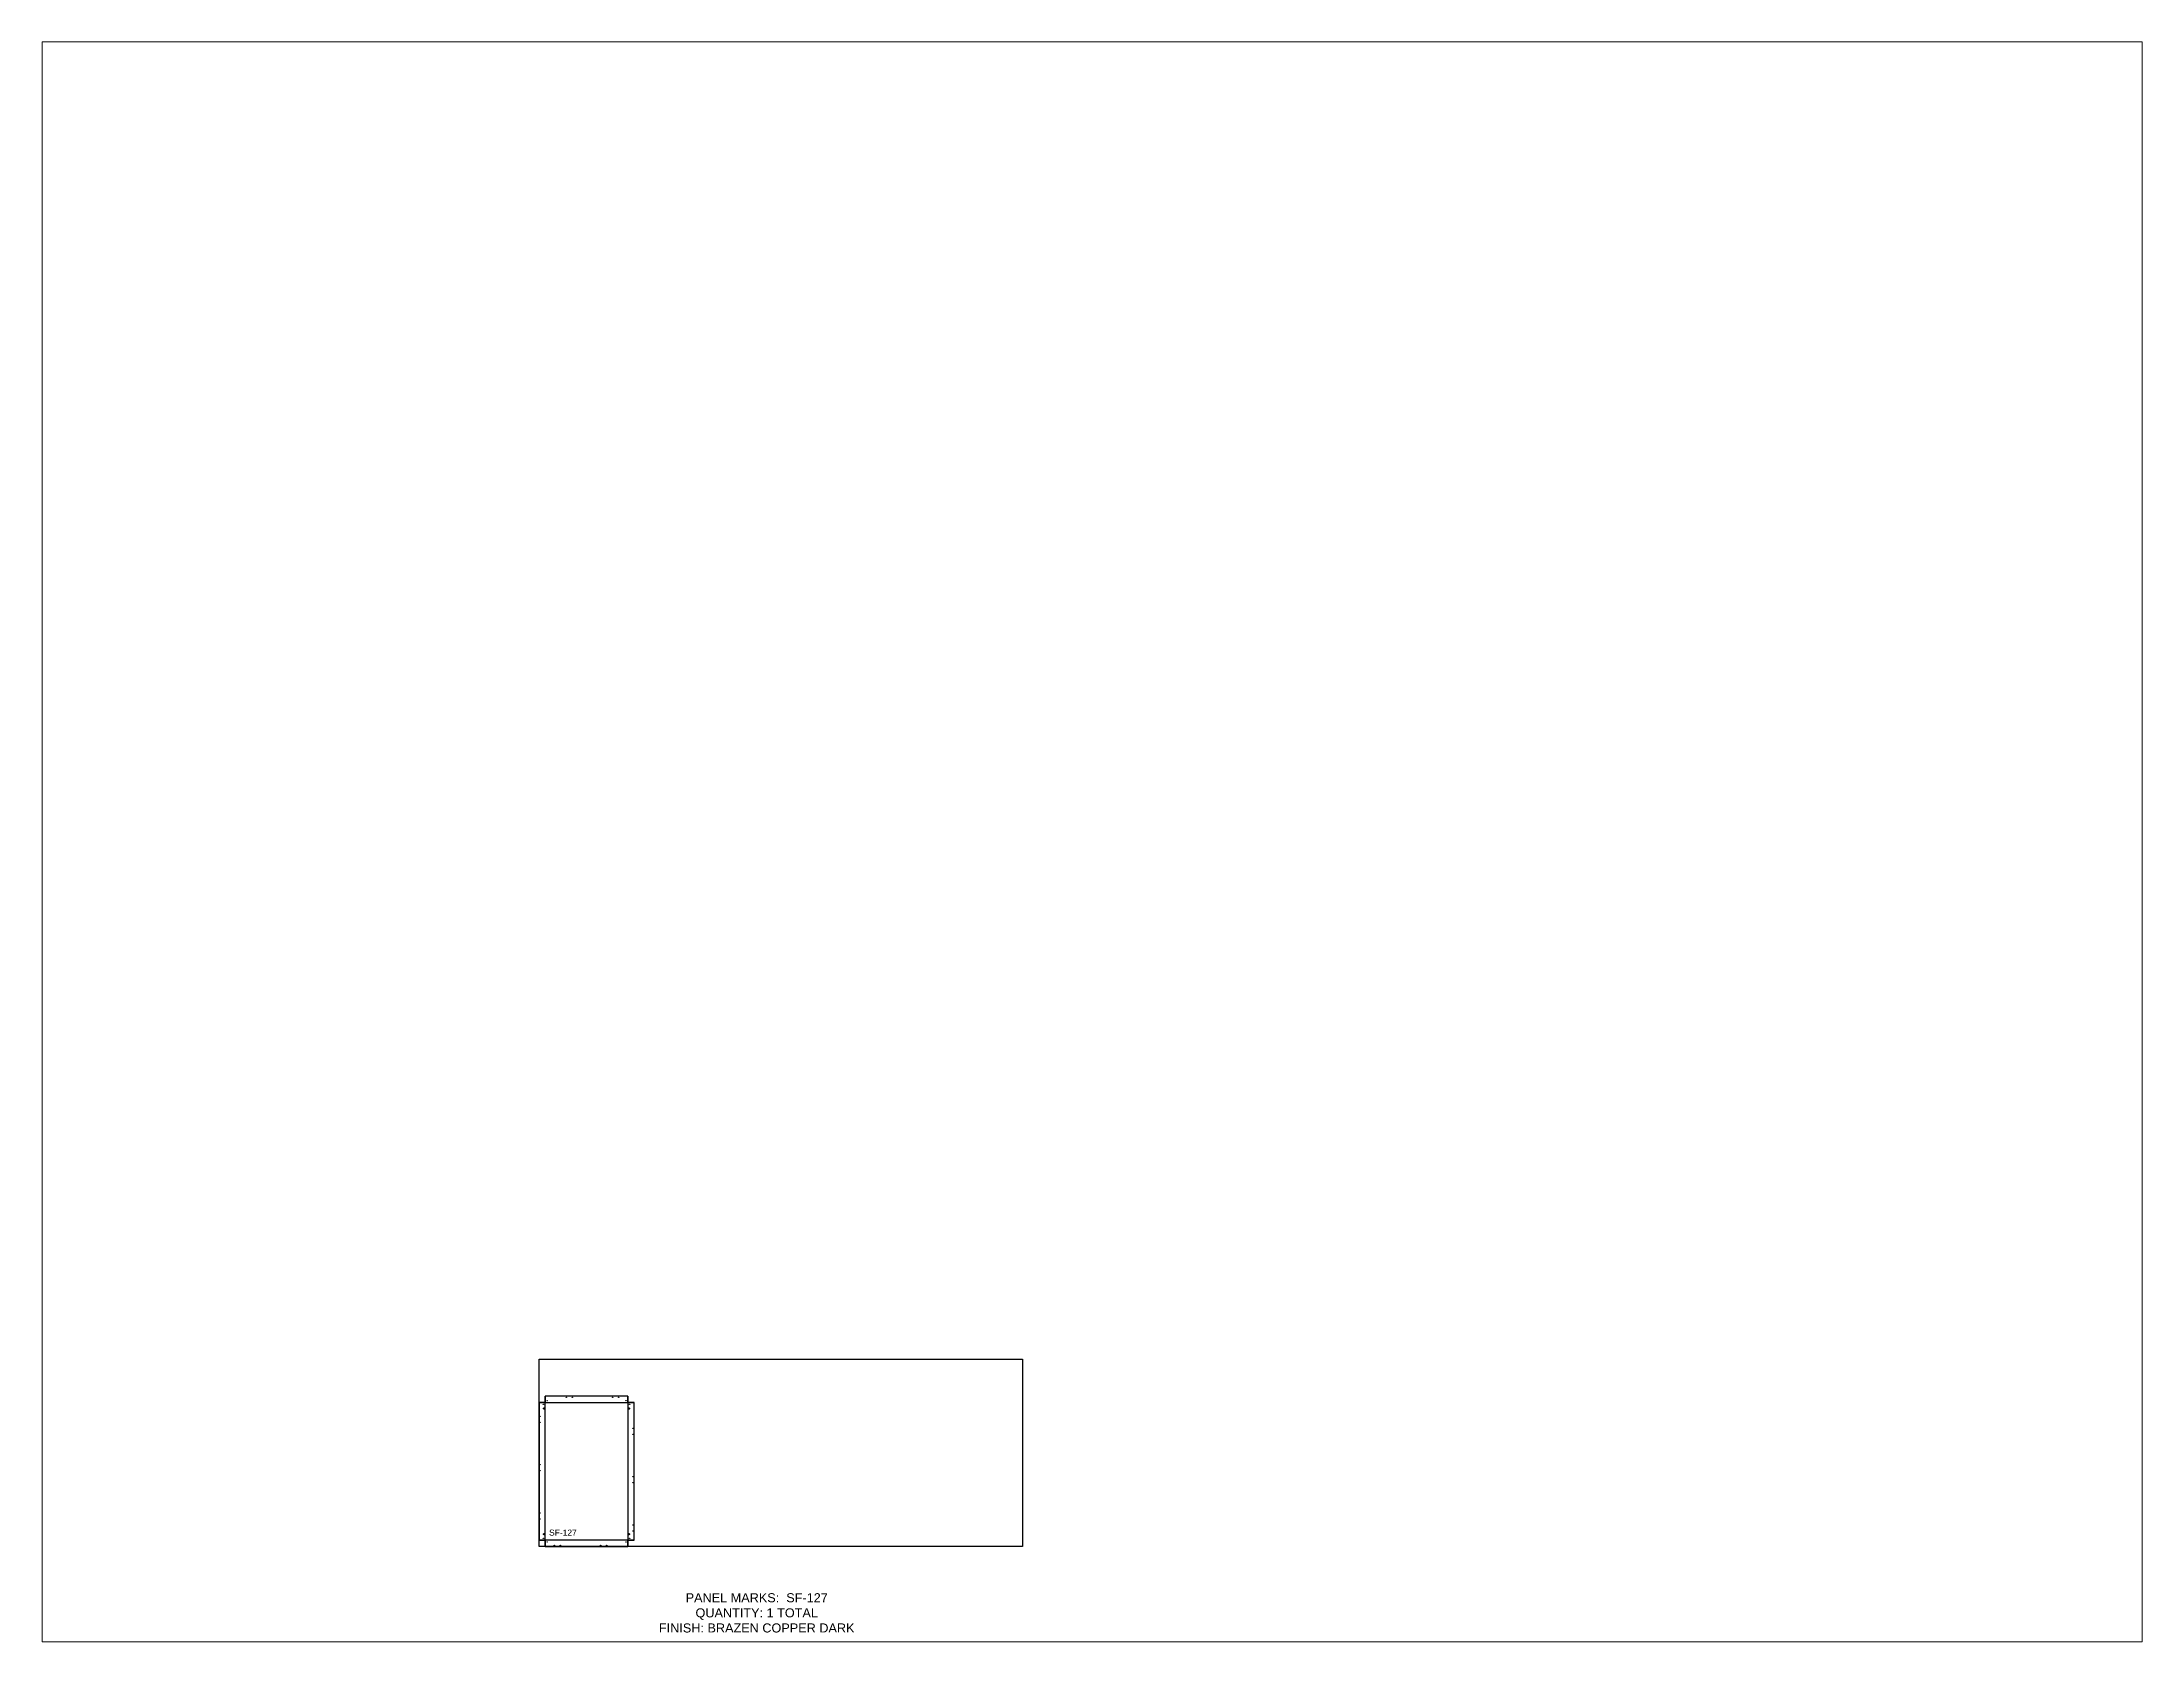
# Paper-space layout 'Layout1' of a CAD drawing. Header units: inches. Extents: x 1.05 to 9.45, y 0.8 to 7.2.
# The model-space entities are those that its viewports show. They can reach past a viewport. Long polylines and large blocks are cut down to what shows.
import ezdxf

# ---------------------------------------------------------------- set-up
doc = ezdxf.new("R2010")
doc.units = ezdxf.units.IN
doc.header["$MEASUREMENT"] = 0
doc.linetypes.add('HIDDEN', pattern=[0.375, 0.25, -0.125])
doc.linetypes.add('PHANTOM', pattern=[2.5, 1.25, -0.25, 0.25, -0.25, 0.25, -0.25])
for name, color, linetype in [('CUT', 7, 'Continuous'), ('DIMS', 1, 'Continuous'), ('HOLES', 6, 'Continuous'), ('ROUT', 1, 'HIDDEN'), ('SHEET', 5, 'PHANTOM'), ('TEXT', 2, 'PHANTOM'), ('WEEPS', 3, 'HIDDEN')]:
    doc.layers.add(name, color=color, linetype=linetype)
doc.styles.get("Standard").update_dxf_attribs({"font": 'arial.ttf'})

msp = doc.modelspace()

# ---------------------------------------------------------------- linework, layer by layer
at = {"layer": 'CUT', "ltscale": 0.25}
msp.add_lwpolyline([(0, 47.63), (0, 2.06), (2.06, 2.06), (2.06, 0), (29.37, 0), (29.37, 2.06), (31.44, 2.06), (31.44, 47.63), (29.37, 47.63), (29.37, 49.7), (2.06, 49.7), (2.06, 47.63), (0, 47.63)], dxfattribs=at)
at = {"layer": 'HOLES', "ltscale": 0.25}
for centre in [(9.07, 49.32), (11.07, 49.32), (24.37, 49.32), (26.37, 49.32), (0.37, 43.06), (1.44, 47), (2.69, 48.26), (28.75, 48.26), (30, 47.01), (0.37, 41.06), (31.06, 39.06), (31.06, 37.06), (0.37, 27.06), (0.37, 25.06), (31.06, 23.06), (31.06, 21.06), (0.37, 11.07), (0.37, 9.07), (31.06, 7.07), (1.44, 2.69), (2.69, 1.44), (5.07, 0.37), (7.07, 0.37), (20.37, 0.37), (22.37, 0.37), (28.75, 1.44), (30, 2.69), (31.06, 5.07)]:
    msp.add_circle(centre, 0.0625, dxfattribs=at)
at = {"layer": 'ROUT', "ltscale": 0.25}
for p, q in [((2.06, 0), (2.06, 49.7)), ((29.37, 49.7), (29.37, 0)), ((0, 47.63), (31.44, 47.63)), ((31.44, 2.06), (0, 2.06))]:
    msp.add_line(p, q, dxfattribs=at)
at = {"layer": 'SHEET'}
msp.add_lwpolyline([(0, 62), (160, 62), (160, 0), (0, 0)], close=True, dxfattribs=at)
at = {"layer": 'WEEPS', "ltscale": 0.25}
for centre in [(1.66, 45.63), (29.78, 45.63), (1.66, 4.06), (29.78, 4.06)]:
    msp.add_circle(centre, 0.188, dxfattribs=at)

# ---------------------------------------------------------------- texts
at = {"layer": 'DIMS', "ltscale": 0.25, "insert": (7.91, 5.57), "char_height": 2, "attachment_point": 2}
msp.add_mtext_dynamic_manual_height_columns('SF-127', width=3.0859, gutter_width=10, heights=[2.07], dxfattribs=at)
at = {"layer": 'TEXT', "insert": (72.05, -22.01), "char_height": 3, "attachment_point": 5}
msp.add_mtext_dynamic_manual_height_columns('\\pxt44;PANEL MARKS:  SF-127\\P\\ptz;QUANTITY: 1 TOTAL\\PFINISH: BRAZEN COPPER DARK', width=199.7409, gutter_width=1, heights=[0], dxfattribs=at)

psp = doc.layouts.get("Layout1")

# ---------------------------------------------------------------- viewports
at = {"layer": 'CUT'}
psp.add_viewport(center=(5.25, 4), size=(8.4, 6.4), view_center_point=(183.0157, 233.1318), view_height=529.538938, dxfattribs=at)

doc.saveas('drawing.dxf')
